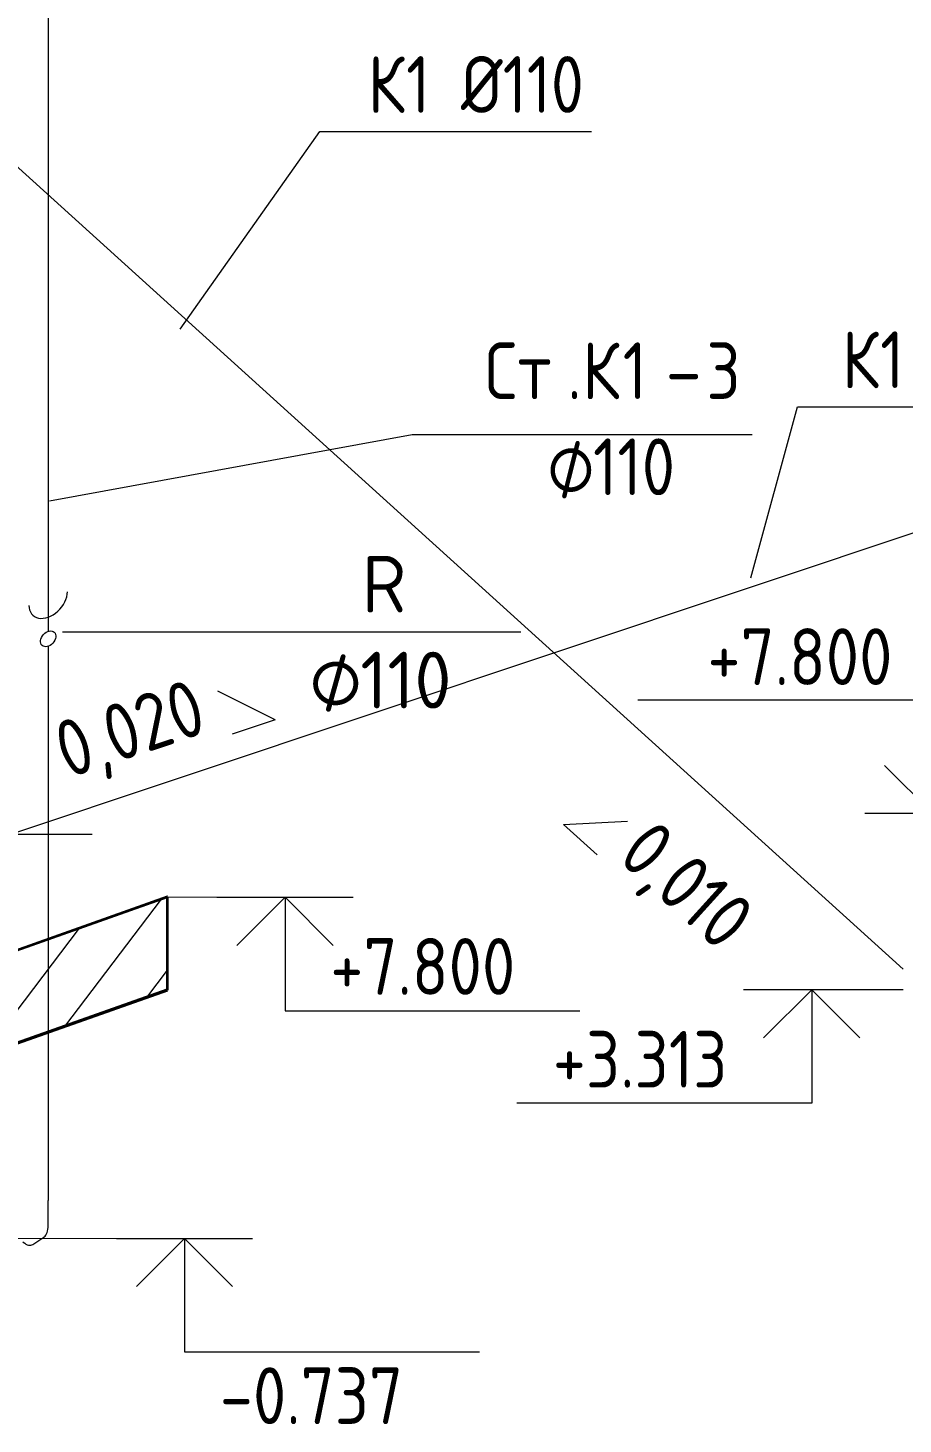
# Model space of a CAD drawing. Header units: millimetres. Extents: x 56023 to 81647, y 35036 to 59756.
# Drawn here: x 62990 to 64919, y 45471 to 48548 of the extents above; entities that cross this region are included whole.
import ezdxf

# ---------------------------------------------------------------- set-up
doc = ezdxf.new("R2010")
doc.units = ezdxf.units.MM
for name, color, linetype, lineweight in [('Высотные отметки', 7, 'Continuous', 9), ('Марки соединительных деталей трубопроводов', 7, 'Continuous', 20), ('Марки труб', 7, 'Continuous', 20), ('Обобщенные модели', 7, 'Continuous', 20), ('Соединительные детали трубопроводов', 7, 'Continuous', 20), ('Типовые аннотации', 7, 'Continuous', 20), ('Трубы', 7, 'Continuous', 20)]:
    doc.layers.add(name, color=color, linetype=linetype, lineweight=lineweight)
doc.styles.add('GOST Common', font='GOST Common.ttf', dxfattribs={"width": 0.9, "height": 125})
doc.styles.add('GOST Common_1', font='GOST Common.ttf', dxfattribs={"width": 0.9, "height": 125})
doc.styles.add('GOST Common_3', font='GOST Common.ttf', dxfattribs={"height": 125})
doc.styles.add('GOST Common_4', font='GOST Common.ttf', dxfattribs={"height": 125})
doc.styles.add('ISOCPEUR', font='isocpeur.ttf', dxfattribs={"width": 0.85, "height": 125})

# ---------------------------------------------------------------- blocks, each defined once
blk = doc.blocks.new('ADSK_ППР_Отвод канализационный_Составной - Отвод раструбный-V15-О_Схема систем К1_К2_ АБК')
at = {"layer": 'Соединительные детали трубопроводов', "color": 24, "true_color": 0xa52900}
for p, q in [((63034.7, 45908.9), (63034.7, 45963.4)), ((63001, 45866.9), (63025.5, 45883.3)), ((63026, 45883.6), (63025.5, 45883.3)), ((62979.9, 45872.1), (62979.2, 45872.7))]:
    blk.add_line(p, q, dxfattribs=at)
for centre, start_param, end_param in [((63004.2, 45937), 3.252494, 4.027894), ((62979.3, 45920.2), 2.477095, 3.252494)]:
    blk.add_ellipse(centre, major_axis=(-19.3, 54.6), ratio=0.432419, start_param=start_param, end_param=end_param, dxfattribs=at)
blk = doc.blocks.new('ADSK_ППР_Ревизия канализационная - Ревизия-V16-О_Схема систем К1_К2_ АБК')
at = {"layer": 'Соединительные детали трубопроводов', "color": 24, "true_color": 0xa52900}
for p, q in [((63034.7, 47249.2), (63034.7, 47218)), ((63034.7, 47185.1), (63034.7, 47160.5))]:
    blk.add_line(p, q, dxfattribs=at)
blk.add_ellipse((63034.7, 47290.3), major_axis=(33.9, 36.8), ratio=0.698561, start_param=2.492685, end_param=5.634278, dxfattribs=at)
blk.add_ellipse((63034.7, 47201.5), major_axis=(13.5, 14.7), ratio=0.698561, dxfattribs=at)
blk = doc.blocks.new('VK__GM__УГО_Пол для схемы_R21 - UD_УГО пола B1_1 L_500_H_250-V21-О_Схема систем К1_К2_ АБК')
at = {"layer": 'Обобщенные модели', "lineweight": 9}
h = blk.add_hatch(dxfattribs=at)
h.set_pattern_fill('FP_10', color=256, style=0, pattern_type=2)
h.set_pattern_definition([(29.688, (63250.97, 44432.25), (-106.066, 60.4696), [])])
h.paths.add_polyline_path([(62872.7, 46482.5), (62872.2, 46483), (63297.3, 46633.1), (63297.8, 46632.6)])
h = blk.add_hatch(dxfattribs=at)
h.set_pattern_fill('FP_16', color=256, style=0, pattern_type=2)
h.set_pattern_definition([(52.835, (61536.74, 51642.33), (-90.1847, 55.314), [])])
h.paths.add_polyline_path([(63297.8, 46632.6), (63297.8, 46427.2), (62872.7, 46277.1), (62872.7, 46482.5)])
h = blk.add_hatch(dxfattribs=at)
h.set_pattern_fill('FP_17', color=256, style=0, pattern_type=2)
h.set_pattern_definition([(32.616, (64586.94, 50535), (-55.8256, 138.557), [])])
h.paths.add_polyline_path([(62872.7, 46277.1), (62872.2, 46277.6), (62872.2, 46483), (62872.7, 46482.5)])
at = {"layer": 'Обобщенные модели', "lineweight": 35}
for p, q in [((62872.2, 46483), (63297.3, 46633.1)), ((63297.8, 46632.6), (62872.7, 46482.5)), ((63297.3, 46633.1), (63297.3, 46427.7)), ((63297.8, 46632.6), (63297.3, 46633.1)), ((63297.8, 46427.2), (63297.8, 46632.6)), ((62872.2, 46277.6), (62872.2, 46483)), ((62872.2, 46483), (62872.7, 46482.5)), ((62872.7, 46482.5), (62872.7, 46277.1)), ((63297.3, 46427.7), (62872.2, 46277.6)), ((62872.7, 46277.1), (63297.8, 46427.2)), ((63297.3, 46427.7), (63297.8, 46427.2)), ((62872.2, 46277.6), (62872.7, 46277.1))]:
    blk.add_line(p, q, dxfattribs=at)
blk = doc.blocks.new('VK__AP__М_Труба_Имя системы_Внешний Диаметр_R21 - 8-1766268-О_Схема систем К1_К2_ АБК')
at = {"layer": 'Марки труб'}
blk.add_line((66219.7, 45699.3), (66719.7, 45699.3), dxfattribs=at)
blk = doc.blocks.new('VK-OV__AP__M_Труба_R21_rfa - Тип системы_Номер стояка_Внешний диаметр-2090451-О_Схема систем К1_К2_ АБК')
at = {"layer": 'Марки труб'}
blk.add_line((63836.9, 47652), (64586.9, 47652), dxfattribs=at)
blk = doc.blocks.new('VK__AP__M_Соединительные детали трубопроводов_R21 - SEV_M_Соединительные детали трубопроводов-2320817-О_Схема систем К1_К2_ АБК')
at = {"layer": 'Марки соединительных деталей трубопроводов'}
blk.add_line((58303.9, 49878.4), (58903.9, 49878.4), dxfattribs=at)
blk = doc.blocks.new('Высотные отметки - Стрелка вверх-261779-О_Схема систем К1_К2_ АБК')
at = {"layer": 'Типовые аннотации'}
for p, q in [((67651.5, 46110.5), (68301.5, 46110.5)), ((67651.5, 45860.5), (67651.5, 46110.5)), ((67651.5, 45860.5), (67545.5, 45966.5)), ((67651.5, 45860.5), (67757.6, 45966.5)), ((67501.5, 45860.5), (67801.5, 45860.5))]:
    blk.add_line(p, q, dxfattribs=at)
blk = doc.blocks.new('ADSK_M_Трубы_Уклоны - Проект_0_0Х0_Знак слева-264625-О_Схема систем К1_К2_ АБК')
at = {"layer": 'Марки труб'}
for q in [(65173.1, 52937), (65106, 52862.9)]:
    blk.add_line((65031.9, 52930), q, dxfattribs=at)
blk = doc.blocks.new('ADSK_M_Трубы_Уклоны - Проект_0_0Х0_Знак справа-264627-О_Схема систем К1_К2_ АБК')
at = {"layer": 'Марки труб'}
for q in [(59722, 50288.3), (59653.6, 50215.3)]:
    blk.add_line((59726.6, 50147), q, dxfattribs=at)

msp = doc.modelspace()

# ---------------------------------------------------------------- linework, layer by layer
at = {"layer": 'Высотные отметки', "lineweight": 20}
for p, q in [((63297.8, 46632.6), (63520, 46631.9)), ((63520, 46631.9), (63556.8, 46631.9)), ((64718.3, 46428.2), (64717.8, 46428.2)), ((64919.6, 46428.3), (64718.3, 46428.2)), ((62919.3, 45880.8), (63263.2, 45880.1)), ((63263.2, 45880.1), (63335.2, 45880.1))]:
    msp.add_line(p, q, dxfattribs=at)
at = {"layer": 'Марки соединительных деталей трубопроводов'}
msp.add_line((63066.4, 47217), (63477, 47217), dxfattribs=at)
at = {"layer": 'Марки труб'}
for p, q in [((63325.8, 47884.2), (63633.5, 48319.6)), ((63633.5, 48319.6), (63732.8, 48319.6)), ((64583.8, 47336.2), (64686.6, 47712.9)), ((64686.6, 47712.9), (64777.9, 47712.9)), ((63037.5, 47505.8), (63836.9, 47652))]:
    msp.add_line(p, q, dxfattribs=at)
at = {"layer": 'Трубы', "color": 24, "true_color": 0xa52900}
for p, q in [((63034.7, 48959.9), (63034.7, 47249.2)), ((64919.3, 46473.7), (62629.3, 48547)), ((66423.4, 47928.9), (62373, 46577.7)), ((63034.7, 47160.5), (63034.7, 45963.4))]:
    msp.add_line(p, q, dxfattribs=at)

# ---------------------------------------------------------------- block references
at = {"layer": 'Высотные отметки', "lineweight": 20, "extrusion": (0, 0, -1)}
msp.add_blockref('Высотные отметки - Стрелка вверх-261779-О_Схема систем К1_К2_ АБК', (-132636.3, 956), dxfattribs=at)
at = {"layer": 'Высотные отметки', "lineweight": 20}
msp.add_blockref('Высотные отметки - Стрелка вверх-261779-О_Схема систем К1_К2_ АБК', (-5169.8, 660.2), dxfattribs=at)
at = {"layer": 'Высотные отметки', "lineweight": 20, "extrusion": (0, 0, -1), "rotation": 180}
for p in [(4094.7, 92492.4), (4316.3, 91740.6)]:
    msp.add_blockref('Высотные отметки - Стрелка вверх-261779-О_Схема систем К1_К2_ АБК', p, dxfattribs=at)
at = {"layer": 'Высотные отметки', "lineweight": 20, "rotation": 180}
msp.add_blockref('Высотные отметки - Стрелка вверх-261779-О_Схема систем К1_К2_ АБК', (132369.3, 92288.7), dxfattribs=at)
at = {"layer": 'Марки соединительных деталей трубопроводов'}
msp.add_blockref('VK__AP__M_Соединительные детали трубопроводов_R21 - SEV_M_Соединительные детали трубопроводов-2320817-О_Схема систем К1_К2_ АБК', (5173.1, -2661.4), dxfattribs=at)
at = {"layer": 'Марки труб'}
for name, p in [('VK__AP__М_Труба_Имя системы_Внешний Диаметр_R21 - 8-1766268-О_Схема систем К1_К2_ АБК', (-2486.9, 2620.2)), ('VK__AP__М_Труба_Имя системы_Внешний Диаметр_R21 - 8-1766268-О_Схема систем К1_К2_ АБК', (-1441.8, 2013.6)), ('VK-OV__AP__M_Труба_R21_rfa - Тип системы_Номер стояка_Внешний диаметр-2090451-О_Схема систем К1_К2_ АБК', (0, 0)), ('ADSK_M_Трубы_Уклоны - Проект_0_0Х0_Знак слева-264625-О_Схема систем К1_К2_ АБК', (-861.2, -6137.5))]:
    msp.add_blockref(name, p, dxfattribs=at)
at = {"layer": 'Марки труб', "rotation": 61.5755906692001}
msp.add_blockref('ADSK_M_Трубы_Уклоны - Проект_0_0Х0_Знак справа-264627-О_Схема систем К1_К2_ АБК', (79207.2, -29373.3), dxfattribs=at)
at = {"layer": 'Обобщенные модели'}
msp.add_blockref('VK__GM__УГО_Пол для схемы_R21 - UD_УГО пола B1_1 L_500_H_250-V21-О_Схема систем К1_К2_ АБК', (0, 0), dxfattribs=at)
at = {"layer": 'Соединительные детали трубопроводов', "color": 24, "true_color": 0xa52900}
for name in ['ADSK_ППР_Ревизия канализационная - Ревизия-V16-О_Схема систем К1_К2_ АБК', 'ADSK_ППР_Отвод канализационный_Составной - Отвод раструбный-V15-О_Схема систем К1_К2_ АБК']:
    msp.add_blockref(name, (0, 0), dxfattribs=at)

# ---------------------------------------------------------------- texts
at = {"layer": 'Высотные отметки', "lineweight": 20, "char_height": 125, "attachment_point": 1, "line_spacing_factor": 1.022761, "style": 'GOST Common'}
for s, insert, width in [('+7.800', (64488, 47224.7), 508.377), ('+7.800', (63656.6, 46542.1), 508.377), ('+3.313', (64147.1, 46337.4), 482.732), ('-0.737', (63413.1, 45596.1), 508.377)]:
    msp.add_mtext(s, dxfattribs=dict(at, insert=insert, width=width))
at = {"layer": 'Марки соединительных деталей трубопроводов', "lineweight": 9, "char_height": 125, "attachment_point": 1}
for s, insert, width, style in [('\\fGOST Common|b0|i0|c204|p34|;R', (63726, 47384.6), 120.253, 'GOST Common_3'), ('\\fGOST Common|b0|i0|c254|p34|;⌀', (63610.2, 47173), 136.287, 'GOST Common_4'), ('110', (63722.7, 47173), 260.548, 'GOST Common_3')]:
    msp.add_mtext(s, dxfattribs=dict(at, insert=insert, width=width, style=style))
at = {"layer": 'Марки труб', "lineweight": 9, "char_height": 125, "attachment_point": 1}
for s, insert, width, style in [('\\fISOCPEUR|b0|i0|c204|p34|;\\W.85;К', (63739.4, 48485.6), 102.215, 'ISOCPEUR'), ('1 Ø110', (63823.7, 48485.6), 494.04, 'ISOCPEUR'), ('\\fISOCPEUR|b0|i0|c204|p34|;\\W.85;К', (64784.5, 47879), 102.215, 'ISOCPEUR'), ('1 Ø110', (64868.8, 47879), 494.04, 'ISOCPEUR'), ('Ст', (63997.5, 47854.8), 220.063, 'GOST Common'), ('\\fGOST Common|b0|i0|c204|p34|;\\W.9;К', (64211.9, 47854.8), 108.228, 'GOST Common'), ('1 ', (64301.1, 47854.8), 115.443, 'GOST Common'), ('\\fGOST Common|b0|i0|c204|p34|;\\W.9;3', (64485.7, 47854.8), 97.405, 'GOST Common'), ('\\fGOST Common|b0|i0|c204|p34|;\\W.9;–', (64396.4, 47854.8), 108.228, 'GOST Common'), ('\\fGOST Common|b0|i0|c204|p34|;\\W.9;.', (64179.1, 47854.8), 39.684, 'GOST Common'), ('\\fGOST Common|b0|i0|c254|p34|;\\W.9;⌀', (64134.5, 47643.1), 122.658, 'GOST Common_1'), ('110', (64235.7, 47643.1), 234.494, 'GOST Common')]:
    msp.add_mtext(s, dxfattribs=dict(at, insert=insert, width=width, style=style))
at = {"layer": 'Марки труб', "lineweight": 9, "char_height": 125, "attachment_point": 1, "style": 'GOST Common'}
for s, insert, width, rotation in [('0,020', (63037.7, 47011.1), 436.519, 18.4486), ('0,010', (64369.7, 46809.7), 407.658, 317.8426)]:
    msp.add_mtext(s, dxfattribs=dict(at, insert=insert, width=width, rotation=rotation))

doc.saveas('drawing.dxf')
